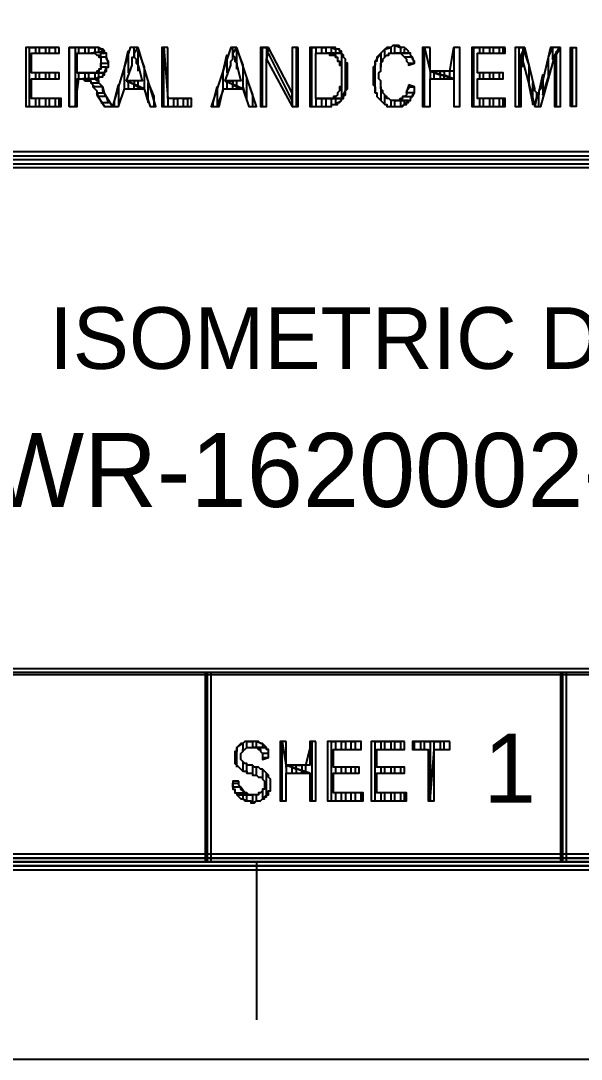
# Model space of a CAD drawing. Extents: x 0 to 594, y 0 to 420.
# Drawn here: x 430.6 to 458.9, y 0 to 52.6 of the extents above; entities that cross this region are included whole.
import ezdxf

# ---------------------------------------------------------------- set-up
doc = ezdxf.new("R2010")
doc.units = 0
doc.styles.add('HTX1', font='O8116901', dxfattribs={"width": 1.02})

msp = doc.modelspace()

# ---------------------------------------------------------------- linework, layer by layer
at = {"layer": 'GT_1', "flags": 128}
for points in [[(0, 0), (594, 0), (594, 420), (0, 420), (0, 0)], [(25, 10), (584, 10), (584, 85), (404, 85), (404, 410), (25, 410), (25, 10)], [(432.5, 51.3), (430.8, 51.3), (430.8, 48.3), (432.6, 48.3), (432.6, 48.7), (431.1, 48.7), (431.1, 49.7), (432.5, 49.7), (432.5, 50), (431.1, 50), (431.1, 51), (432.5, 51), (432.5, 51.3)], [(431, 48.3), (431, 51.3), (431.3, 51.3), (431.3, 51)], [(431.5, 51), (431.5, 51.3), (431.8, 51.3), (431.8, 51)], [(432, 51), (432, 51.3), (432.3, 51.3), (432.3, 51)], [(433, 48.3), (433, 51.3), (433.3, 51.3), (433.3, 48.3), (433.5, 49.7), (433.5, 50)], [(434.1, 51.3), (433, 51.3), (433, 48.3), (433.4, 48.3), (433.4, 49.7), (433.7, 49.7), (434.3, 49.7), (434.3, 49.7), (434.4, 49.7), (434.5, 49.7), (434.5, 49.8), (434.6, 49.8), (434.7, 49.8), (434.7, 49.9), (434.8, 49.9), (434.8, 50), (434.8, 50), (433.4, 50), (433.4, 51), (434.1, 51), (434.8, 51.1), (434.8, 51.1), (434.7, 51.2), (434.7, 51.2), (434.6, 51.2), (434.5, 51.3), (434.5, 51.3), (434.4, 51.3), (434.3, 51.3), (434.3, 51.3), (434.2, 51.3), (434.1, 51.3)], [(434.8, 51.1), (434.1, 51), (434.1, 51), (434.2, 51), (434.3, 51), (434.4, 50.9), (434.4, 50.9), (434.5, 50.9), (434.5, 50.8), (434.6, 50.8), (434.6, 50.7), (434.6, 50.7), (434.6, 50.6), (434.6, 50.5), (434.6, 50.5), (434.6, 50.4), (434.6, 50.3), (434.6, 50.2), (434.5, 50.2), (434.5, 50.1), (434.4, 50.1), (434.4, 50.1), (434.4, 50), (434.3, 50), (434.3, 50), (434.2, 50), (434.1, 50), (434, 50), (433.4, 50), (434.8, 50), (434.8, 50), (434.9, 50.1), (434.9, 50.2), (434.9, 50.3), (435, 50.3), (435, 50.4), (435, 50.5), (435, 50.6), (435, 50.6), (434.9, 50.7), (434.9, 50.8), (434.9, 50.9), (434.9, 51), (434.8, 51), (434.8, 51.1)], [(433.5, 51), (433.5, 51.3), (433.8, 51.3), (433.8, 51)], [(434, 51), (434, 51.3), (434.3, 51.3), (434.3, 51)], [(434.5, 51), (434.5, 51.3), (434.8, 51.1), (434.8, 51.1)], [(436.5, 51.3), (436.1, 51.3), (435.2, 48.3), (435.5, 48.3), (435.8, 49.2), (436.8, 49.2), (435.9, 49.6), (436.2, 50.4), (436.2, 50.5), (436.2, 50.6), (436.2, 50.7), (436.2, 50.8), (436.3, 50.8), (436.3, 50.9), (436.3, 51), (436.5, 51.3)], [(435.3, 48.3), (435.3, 48.6), (435.5, 49.4), (435.5, 48.3), (435.8, 49.2), (435.8, 50.3), (436, 51.1), (436, 50)], [(436.5, 51.3), (436.3, 51), (436.3, 50.9), (436.3, 50.9), (436.3, 50.8), (436.4, 50.7), (436.4, 50.7), (436.4, 50.6), (436.4, 50.5), (436.5, 50.4), (436.7, 49.6), (435.9, 49.6), (436.8, 49.2), (437.1, 48.3), (437.4, 48.3), (436.5, 51.3)], [(436.3, 51), (436.3, 51.3)], [(436.5, 50.1), (436.5, 51.1), (436.8, 50.3), (436.8, 49.2), (437, 48.5), (437, 49.5), (437.3, 48.8), (437.3, 48.3)], [(438, 51.3), (437.7, 51.3), (437.7, 48.3), (439.2, 48.3), (439.2, 48.7), (438, 48.7), (438, 51.3)], [(437.8, 48.3), (437.8, 51.3), (438, 48.7), (438, 48.3), (438.3, 48.3), (438.3, 48.7), (438.5, 48.7), (438.5, 48.3), (438.8, 48.3), (438.8, 48.7), (439, 48.7), (439, 48.3)], [(441.5, 51.3), (441.2, 51.3), (440.2, 48.3), (440.6, 48.3), (440.8, 49.2), (441.8, 49.2), (440.9, 49.6), (441.2, 50.4), (441.2, 50.5), (441.2, 50.6), (441.3, 50.7), (441.3, 50.8), (441.3, 50.8), (441.3, 50.9), (441.3, 51), (441.5, 51.3)], [(441.5, 51.3), (441.3, 51), (441.3, 50.9), (441.3, 50.9), (441.4, 50.8), (441.4, 50.7), (441.4, 50.7), (441.4, 50.6), (441.5, 50.5), (441.5, 50.4), (441.7, 49.6), (440.9, 49.6), (441.8, 49.2), (442.1, 48.3), (442.5, 48.3), (441.5, 51.3)], [(441.3, 50.8), (441.3, 51.3)], [(441.5, 50.2), (441.5, 51.2), (441.8, 50.4), (441.8, 49.3), (442, 48.6), (442, 49.7), (442.3, 48.9), (442.3, 48.3)], [(443.1, 51.3), (442.7, 51.3), (442.7, 48.3), (443, 48.3), (443, 50.7), (443.1, 51.3)], [(442.8, 48.3), (442.8, 51.3), (443, 51.3), (443, 50.7)], [(443.1, 51.3), (443, 50.7), (444.3, 48.3), (444.3, 49), (443.1, 51.3)], [(444.6, 51.3), (444.3, 51.3), (444.3, 49), (444.3, 48.3), (444.6, 48.3), (444.6, 51.3)], [(444.5, 51.3), (444.5, 48.3)], [(446, 51.3), (445.2, 51.3), (445.2, 48.3), (446, 48.3), (446.1, 48.3), (446.1, 48.3), (446.2, 48.3), (446.3, 48.3), (446.3, 48.4), (446.4, 48.4), (446.5, 48.4), (446.5, 48.4), (446.6, 48.4), (446.6, 48.5), (446.7, 48.5), (446.7, 48.5), (446.8, 48.6), (446.8, 48.7), (445.5, 48.7), (445.5, 51), (446, 51), (446.8, 51), (446.8, 51.1), (446.7, 51.1), (446.7, 51.2), (446.6, 51.2), (446.5, 51.2), (446.5, 51.3), (446.4, 51.3), (446.4, 51.3), (446.3, 51.3), (446.3, 51.3), (446.2, 51.3), (446.1, 51.3), (446.1, 51.3), (446, 51.3)], [(445.3, 48.3), (445.3, 51.3), (445.5, 51.3), (445.5, 51)], [(445.8, 51), (445.8, 51.3), (446, 51.3), (446, 51)], [(446.3, 51), (446.3, 51.3), (446.5, 51.2), (446.5, 51)], [(449.5, 51.4), (449.5, 51.4), (449.4, 51.4), (449.3, 51.3), (449.3, 51.3), (449.2, 51.3), (449.1, 51.3), (449.1, 51.3), (449, 51.2), (449, 51.2), (448.9, 51.1), (448.9, 51.1), (448.8, 51), (448.8, 51), (448.7, 50.9), (448.7, 50.9), (448.6, 50.8), (448.6, 50.7), (448.6, 50.7), (448.6, 50.6), (448.5, 50.6), (448.5, 50.5), (448.5, 50.4), (448.5, 50.4), (448.4, 50.3), (448.4, 50.2), (448.4, 50.1), (448.4, 50), (448.4, 49.9), (448.4, 49.8), (448.4, 49.8), (448.4, 49.7), (448.4, 49.6), (448.4, 49.5), (448.4, 49.4), (448.5, 49.3), (448.5, 49.3), (448.5, 49.2), (448.5, 49.1), (448.5, 49), (448.6, 49), (448.6, 48.9), (448.6, 48.8), (448.7, 48.7), (448.7, 48.7), (448.8, 48.6), (448.8, 48.6), (448.9, 48.5), (448.9, 48.5), (449, 48.4), (449, 48.4), (449.1, 48.4), (449.1, 48.3), (449.2, 48.3), (449.3, 48.3), (449.3, 48.3), (449.4, 48.3), (449.5, 48.3), (449.5, 48.3), (449.6, 48.3), (449.6, 48.3), (449.7, 48.3), (449.8, 48.3), (449.8, 48.3), (449.9, 48.3), (450, 48.4), (450, 48.4), (450.1, 48.4), (450.1, 48.5), (450.2, 48.5), (450.2, 48.6), (449.5, 48.6), (449.5, 48.6), (449.4, 48.6), (449.4, 48.6), (449.3, 48.6), (449.2, 48.7), (449.2, 48.7), (449.1, 48.7), (449.1, 48.8), (449, 48.8), (449, 48.9), (448.9, 49), (448.9, 49), (448.9, 49.1), (448.8, 49.2), (448.8, 49.3), (448.8, 49.3), (448.8, 49.4), (448.8, 49.5), (448.8, 49.6), (448.7, 49.7), (448.7, 49.8), (448.7, 49.8), (448.7, 49.9), (448.7, 50), (448.8, 50.1), (448.8, 50.2), (448.8, 50.3), (448.8, 50.3), (448.8, 50.4), (448.8, 50.5), (448.9, 50.6), (448.9, 50.6), (448.9, 50.7), (449, 50.8), (449, 50.8), (449.1, 50.9), (449.1, 50.9), (449.2, 50.9), (449.2, 51), (449.3, 51), (449.3, 51), (449.4, 51), (449.5, 51), (449.5, 51), (450.2, 51), (450.2, 51.1), (450.2, 51.1), (450.1, 51.2), (450.1, 51.2), (450, 51.3), (449.9, 51.3), (449.9, 51.3), (449.8, 51.3), (449.8, 51.3), (449.7, 51.4), (449.6, 51.4), (449.5, 51.4)], [(449, 50.8), (449, 51.2), (449.3, 51.3), (449.3, 51)], [(449.5, 51), (449.5, 51.4), (449.8, 51.3), (449.8, 51)], [(450, 51), (450, 51.2)], [(451.3, 51.3), (450.9, 51.3), (450.9, 48.3), (451.3, 48.3), (451.3, 49.7), (452.5, 49.7), (451.3, 50.1), (451.3, 51.3)], [(451, 48.3), (451, 51.3), (451.3, 50.1), (451.3, 49.7), (451.5, 49.7), (451.5, 50), (451.8, 49.9), (451.8, 49.7), (452, 49.7), (452, 49.9), (452.3, 49.8), (452.3, 49.7)], [(451.5, 50.1), (451.5, 50), (451.8, 49.9), (451.8, 50.1), (452, 50.1), (452, 49.9), (452.3, 49.8), (452.3, 50.1), (452.5, 51.3), (452.5, 48.3), (452.8, 48.3), (452.8, 51.3), (452.5, 51.3), (452.5, 50.1), (451.3, 50.1), (452.5, 49.7), (452.5, 48.3), (452.8, 48.3), (452.8, 51.3)], [(455.1, 51.3), (453.4, 51.3), (453.4, 48.3), (455.1, 48.3), (455.1, 48.7), (453.7, 48.7), (453.7, 49.7), (455, 49.7), (455, 50), (453.7, 50), (453.7, 51), (455.1, 51), (455.1, 51.3)], [(453.5, 48.3), (453.5, 51.3), (453.8, 51.3), (453.8, 51)], [(454, 51), (454, 51.3), (454.3, 51.3), (454.3, 51)], [(454.5, 51), (454.5, 51.3), (454.8, 51.3), (454.8, 51)], [(455, 51), (455, 51.3)], [(456.1, 51.3), (455.6, 51.3), (455.6, 48.3), (455.9, 48.3), (455.9, 50.9), (456.1, 51.3)], [(455.8, 48.3), (455.8, 51.3), (456, 51.3), (456, 51.2)], [(456.1, 51.3), (455.9, 50.9), (456.6, 48.3), (456.7, 48.8), (456.7, 48.8), (456.7, 48.8), (456.7, 48.9), (456.7, 49), (456.6, 49.1), (456.6, 49.2), (456.1, 51.3)], [(456, 50.3), (456, 51.2), (456.3, 50.4), (456.3, 49.4), (456.5, 48.4), (456.5, 49.5)], [(457.9, 51.3), (457.4, 51.3), (456.9, 49.2), (456.8, 49.1), (456.8, 49), (456.8, 49), (456.8, 48.9), (456.7, 48.8), (456.7, 48.8), (456.6, 48.3), (456.9, 48.3), (457.6, 50.8), (457.9, 51.3)], [(456.8, 48.3), (456.8, 49), (457, 49.9), (457, 48.9), (457.3, 49.8), (457.3, 50.8), (457.5, 51.3), (457.5, 50.7), (457.8, 51.2), (457.8, 51.3)], [(457.9, 51.3), (457.6, 50.8), (457.6, 48.3), (457.9, 48.3), (457.9, 51.3)], [(457.7, 48.3), (457.7, 51.1)], [(458.4, 48.3), (458.4, 51.3), (458.7, 51.3), (458.7, 48.3), (458.4, 48.3)], [(458.5, 48.3), (458.5, 51.3)], [(434.4, 50), (434.8, 50), (434.9, 50.3), (434.6, 50.3), (434.6, 50.5), (435, 50.5), (434.9, 50.8), (434.6, 50.8), (434.6, 51), (434.8, 51)], [(436.3, 51), (436.3, 50.9)], [(440.3, 48.3), (440.3, 48.5), (440.5, 49.3), (440.5, 48.3), (440.8, 49.1), (440.8, 50.1), (441, 50.9), (441, 50)], [(444.3, 48.6), (443.1, 51)], [(446.8, 51), (446, 51), (446, 51), (446.1, 51), (446.2, 51), (446.2, 50.9), (446.3, 50.9), (446.3, 50.9), (446.4, 50.9), (446.4, 50.9), (446.5, 50.9), (446.5, 50.8), (446.6, 50.8), (446.6, 50.7), (446.6, 50.6), (446.7, 50.6), (446.7, 50.5), (446.7, 50.4), (446.8, 50.4), (446.8, 50.3), (446.8, 50.2), (446.8, 50.1), (446.8, 50), (446.8, 49.9), (446.8, 49.8), (446.8, 49.7), (446.8, 49.7), (446.8, 49.6), (446.8, 49.5), (446.8, 49.4), (446.8, 49.3), (446.7, 49.3), (446.7, 49.2), (446.7, 49.1), (446.7, 49.1), (446.6, 49), (446.6, 48.9), (446.6, 48.9), (446.5, 48.8), (446.5, 48.8), (446.4, 48.8), (446.4, 48.7), (446.3, 48.7), (446.3, 48.7), (446.2, 48.7), (446.1, 48.7), (446.1, 48.7), (446, 48.7), (445.5, 48.7), (446.8, 48.7), (446.9, 48.7), (446.9, 48.8), (446.9, 48.8), (447, 48.9), (447, 49), (447, 49.1), (447, 49.1), (447.1, 49.2), (447.1, 49.3), (447.1, 49.3), (447.1, 49.4), (447.1, 49.5), (447.1, 49.6), (447.1, 49.7), (447.1, 49.7), (447.1, 49.8), (447.1, 49.9), (447.1, 50), (447.1, 50.1), (447.1, 50.2), (447.1, 50.2), (447.1, 50.3), (447.1, 50.4), (447.1, 50.5), (447, 50.5), (447, 50.6), (447, 50.7), (447, 50.7), (446.9, 50.8), (446.9, 50.9), (446.9, 50.9), (446.8, 51)], [(446.3, 51), (446.3, 50.9)], [(446.5, 50.8), (446.5, 51), (446.8, 51), (446.8, 50.1)], [(446.8, 51), (446.8, 51)], [(448.5, 49), (448.5, 50.6), (448.8, 51), (448.8, 50.3)], [(450.2, 51), (449.5, 51), (449.6, 51), (449.6, 51), (449.7, 51), (449.8, 51), (449.8, 51), (449.9, 50.9), (449.9, 50.9), (450, 50.8), (450, 50.8), (450.1, 50.7), (450.1, 50.7), (450.1, 50.6), (450.2, 50.5), (450.2, 50.4), (450.5, 50.5), (450.5, 50.5), (450.5, 50.6), (450.4, 50.7), (450.4, 50.8), (450.4, 50.8), (450.3, 50.9), (450.3, 51), (450.2, 51)], [(450.2, 50.5), (450.5, 50.5), (450.4, 50.8), (450, 50.8)], [(446.8, 49.6), (446.8, 48.7), (447, 49.1), (447, 50.5)], [(431.3, 50), (431.3, 49.7)], [(431.5, 49.7), (431.5, 50)], [(431.8, 50), (431.8, 49.7)], [(432, 49.7), (432, 50)], [(432.3, 50), (432.3, 49.7)], [(434.3, 49.7), (433.7, 49.7), (433.8, 49.6), (433.9, 49.6), (433.9, 49.6), (433.9, 49.6), (434, 49.6), (434.1, 49.6), (434.1, 49.5), (434.1, 49.5), (434.2, 49.4), (434.2, 49.4), (434.2, 49.3), (434.3, 49.2), (434.3, 49.2), (434.4, 49.1), (434.4, 49), (434.4, 48.9), (434.8, 48.3), (435.2, 48.3), (434.7, 49.1), (434.7, 49.2), (434.7, 49.2), (434.7, 49.3), (434.6, 49.4), (434.6, 49.4), (434.5, 49.5), (434.5, 49.5), (434.5, 49.6), (434.4, 49.6), (434.4, 49.6), (434.3, 49.7)], [(433.8, 50), (433.8, 49.7), (434, 49.7), (434, 50)], [(434.6, 48.5), (435, 48.5), (434.9, 48.8), (434.5, 48.8), (434.4, 49), (434.8, 49), (434.7, 49.3), (434.3, 49.3), (434.1, 49.5), (434.5, 49.5)], [(434.3, 50), (434.3, 49.7), (434.5, 49.8), (434.5, 50)], [(434.8, 50), (434.8, 50)], [(436, 49.5), (436, 49.6)], [(436, 49.5), (436, 49.2), (436.3, 49.2), (436.3, 49.4)], [(436.3, 49.6), (436.3, 49.4), (436.5, 49.3), (436.5, 49.6)], [(441, 49.5), (441, 49.6), (441.3, 49.6), (441.3, 49.4), (441.5, 49.3), (441.5, 49.6)], [(441, 49.5), (441, 49.2), (441.3, 49.2), (441.3, 49.4)], [(453.8, 50), (453.8, 49.7)], [(454, 49.7), (454, 50)], [(454.3, 50), (454.3, 49.7)], [(454.5, 49.7), (454.5, 50)], [(454.8, 50), (454.8, 49.7)], [(436.5, 49.3), (436.5, 49.2)], [(441.5, 49.3), (441.5, 49.2), (441.8, 49.2), (441.8, 49.3)], [(448.8, 49.3), (448.8, 48.6), (449, 48.4), (449, 48.8)], [(450.2, 49.4), (450.2, 49.3), (450.2, 49.2), (450.1, 49.1), (450.1, 49), (450.1, 49), (450.1, 48.9), (450, 48.8), (450, 48.8), (449.9, 48.8), (449.9, 48.7), (449.8, 48.7), (449.8, 48.7), (449.7, 48.6), (449.7, 48.6), (449.6, 48.6), (449.5, 48.6), (450.2, 48.6), (450.3, 48.6), (450.3, 48.7), (450.3, 48.7), (450.4, 48.8), (450.4, 48.9), (450.4, 48.9), (450.5, 49), (450.5, 49.1), (450.5, 49.2), (450.5, 49.3), (450.2, 49.4)], [(450, 48.8), (450.4, 48.8), (450.5, 49), (450.1, 49), (450.2, 49.3), (450.5, 49.3)], [(431.3, 48.7), (431.3, 48.3), (431.5, 48.3), (431.5, 48.7)], [(431.8, 48.7), (431.8, 48.3), (432, 48.3), (432, 48.7)], [(432.3, 48.7), (432.3, 48.3), (432.5, 48.3), (432.5, 48.7)], [(445.5, 48.7), (445.5, 48.3), (445.8, 48.3), (445.8, 48.7)], [(446, 48.7), (446, 48.3), (446.3, 48.3), (446.3, 48.7)], [(446.3, 48.7), (446.3, 48.7), (446.5, 48.7), (446.5, 48.8)], [(446.5, 48.7), (446.5, 48.4), (446.8, 48.6), (446.8, 48.7)], [(449.3, 48.6), (449.3, 48.3), (449.5, 48.3), (449.5, 48.6)], [(449.8, 48.6), (449.8, 48.3), (450, 48.4), (450, 48.6)], [(453.8, 48.7), (453.8, 48.3), (454, 48.3), (454, 48.7)], [(454.3, 48.7), (454.3, 48.3), (454.5, 48.3), (454.5, 48.7)], [(454.8, 48.7), (454.8, 48.3), (455, 48.3), (455, 48.7)], [(584, 45.2), (584, 46), (404, 46), (404, 45.2), (584, 45.2)], [(404, 45.4), (584, 45.4), (584, 45.6), (404, 45.6), (404, 45.8), (584, 45.8)], [(584, 19.5), (584, 19.8), (404, 19.8), (404, 19.5), (584, 19.5)], [(584, 19.6), (404, 19.6)], [(440.2, 19.6), (439.9, 19.6), (439.9, 10), (440.2, 10), (440.2, 19.6)], [(440, 19.6), (440, 10)], [(458.2, 19.6), (457.9, 19.6), (457.9, 10), (458.2, 10), (458.2, 19.6)], [(458, 19.6), (458, 10)], [(442.2, 16.1), (442.2, 16.1), (442.1, 16.1), (442, 16.1), (442, 16.1), (441.9, 16.1), (441.9, 16.1), (441.8, 16), (441.7, 16), (441.7, 16), (441.6, 15.9), (441.6, 15.9), (441.5, 15.8), (441.5, 15.7), (441.5, 15.7), (441.5, 15.6), (441.4, 15.6), (441.4, 15.5), (441.4, 15.4), (441.4, 15.3), (441.4, 15.3), (441.4, 15.2), (441.4, 15.1), (441.4, 15), (441.5, 14.9), (441.5, 14.9), (441.6, 14.8), (441.6, 14.8), (441.7, 14.7), (441.7, 14.7), (441.8, 14.6), (441.8, 14.6), (441.9, 14.6), (442, 14.6), (442, 14.5), (442.1, 14.5), (442.2, 14.5), (442.3, 14.5), (442.3, 14.4), (442.4, 14.4), (442.5, 14.4), (442.5, 14.4), (442.6, 14.3), (442.6, 14.3), (442.7, 14.3), (442.8, 14.3), (442.8, 14.2), (442.8, 14.2), (442.9, 14.1), (442.9, 14.1), (442.9, 14), (442.9, 13.9), (442.9, 13.9), (442.9, 13.8), (442.9, 13.7), (442.8, 13.7), (442.8, 13.6), (442.8, 13.6), (442.7, 13.5), (442.6, 13.5), (442.6, 13.4), (442.5, 13.4), (442.5, 13.4), (442.4, 13.4), (442.3, 13.4), (441.5, 13.4), (441.6, 13.3), (441.6, 13.3), (441.7, 13.2), (441.7, 13.2), (441.8, 13.2), (441.8, 13.2), (441.9, 13.1), (441.9, 13.1), (442, 13.1), (442, 13.1), (442.1, 13.1), (442.2, 13.1), (442.2, 13), (442.3, 13), (442.4, 13), (442.5, 13.1), (442.5, 13.1), (442.6, 13.1), (442.7, 13.1), (442.7, 13.1), (442.8, 13.2), (442.8, 13.2), (442.9, 13.2), (442.9, 13.3), (443, 13.3), (443, 13.4), (443.1, 13.4), (443.1, 13.5), (443.1, 13.6), (443.2, 13.6), (443.2, 13.7), (443.2, 13.8), (443.2, 13.9), (443.2, 13.9), (443.2, 14), (443.2, 14.1), (443.2, 14.2), (443.2, 14.2), (443.1, 14.3), (443.1, 14.4), (443.1, 14.4), (443, 14.5), (443, 14.5), (442.9, 14.6), (442.9, 14.6), (442.8, 14.7), (442.8, 14.7), (442.8, 14.7), (442.7, 14.7), (442.7, 14.7), (442.6, 14.8), (442.5, 14.8), (442.4, 14.8), (442.4, 14.8), (442.3, 14.9), (442.2, 14.9), (442.1, 14.9), (442, 14.9), (442, 15), (441.9, 15), (441.9, 15), (441.8, 15.1), (441.8, 15.1), (441.8, 15.1), (441.7, 15.2), (441.7, 15.3), (441.7, 15.3), (441.7, 15.4), (441.7, 15.5), (441.7, 15.5), (441.8, 15.6), (441.8, 15.7), (441.9, 15.7), (441.9, 15.7), (442, 15.8), (442, 15.8), (442.1, 15.8), (442.2, 15.8), (442.3, 15.8), (443, 15.8), (442.9, 15.9), (442.9, 15.9), (442.8, 16), (442.8, 16), (442.7, 16), (442.7, 16), (442.6, 16.1), (442.6, 16.1), (442.5, 16.1), (442.4, 16.1), (442.4, 16.1), (442.3, 16.1), (442.2, 16.1)], [(441.5, 14.8), (441.5, 15.8), (441.8, 16), (441.8, 15.6)], [(442, 15.8), (442, 16.1), (442.3, 16.1), (442.3, 15.8)], [(443, 15.8), (442.3, 15.8), (442.3, 15.8), (442.4, 15.8), (442.5, 15.8), (442.5, 15.8), (442.6, 15.7), (442.6, 15.7), (442.7, 15.7), (442.7, 15.6), (442.8, 15.5), (442.8, 15.5), (442.8, 15.4), (442.8, 15.3), (442.8, 15.2), (443.1, 15.3), (443.1, 15.3), (443.1, 15.4), (443.1, 15.5), (443.1, 15.6), (443.1, 15.7), (443, 15.7), (443, 15.7), (443, 15.8)], [(442.5, 15.8), (442.5, 16.1), (442.8, 16), (442.8, 15.8)], [(444, 16.1), (443.7, 16.1), (443.7, 13.1), (444, 13.1), (444, 14.5), (445.2, 14.5), (444, 14.9), (444, 16.1)], [(443.8, 13.1), (443.8, 16.1), (444, 14.8), (444, 14.5), (444.3, 14.5), (444.3, 14.8), (444.5, 14.7), (444.5, 14.5), (444.8, 14.5), (444.8, 14.6), (445, 14.6), (445, 14.5)], [(444, 14.8), (444, 14.9), (444.3, 14.9), (444.3, 14.8), (444.5, 14.7), (444.5, 14.9), (444.8, 14.9), (444.8, 14.6), (445, 14.6), (445, 14.9), (445.3, 16.1), (445.3, 13.1)], [(445.5, 16.1), (445.2, 16.1), (445.2, 14.9), (444, 14.9), (445.2, 14.5), (445.2, 13.1), (445.5, 13.1), (445.5, 16.1)], [(447.8, 15.7), (447.8, 16.1), (446.1, 16.1), (446.1, 13.1), (447.9, 13.1), (447.9, 13.5), (446.4, 13.5), (446.4, 14.5), (447.7, 14.5), (447.7, 14.8), (446.4, 14.8), (446.4, 15.7), (447.8, 15.7), (447.8, 16.1)], [(446.3, 13.1), (446.3, 16.1), (446.5, 16.1), (446.5, 15.7)], [(446.8, 15.7), (446.8, 16.1), (447, 16.1), (447, 15.7)], [(447.3, 15.7), (447.3, 16.1), (447.5, 16.1), (447.5, 15.7)], [(450, 16.1), (448.3, 16.1), (448.3, 13.1), (450.1, 13.1), (450.1, 13.5), (448.6, 13.5), (448.6, 14.5), (450, 14.5), (450, 14.8), (448.6, 14.8), (448.6, 15.7), (450, 15.7), (450, 16.1)], [(448.5, 13.1), (448.5, 16.1), (448.8, 16.1), (448.8, 15.7)], [(449, 15.7), (449, 16.1), (449.3, 16.1), (449.3, 15.7)], [(449.5, 15.7), (449.5, 16.1), (449.8, 16.1), (449.8, 15.7)], [(452.3, 16.1), (450.4, 16.1), (450.4, 15.7), (451.2, 15.7), (451.2, 13.1), (451.5, 13.1), (451.5, 15.7), (452.3, 15.7), (452.3, 16.1)], [(450.5, 15.7), (450.5, 16.1), (450.8, 16.1), (450.8, 15.7), (451, 15.7), (451, 16.1), (451.3, 16.1), (451.3, 13.1), (451.5, 15.7), (451.5, 16.1), (451.8, 16.1), (451.8, 15.7), (452, 15.7), (452, 16.1)], [(442.8, 15.3), (443.1, 15.3), (443.1, 15.5), (442.8, 15.5)], [(441.8, 15.1), (441.8, 14.6)], [(442, 14.5), (442, 14.9)], [(442.3, 14.9), (442.3, 14.5)], [(442.5, 14.4), (442.5, 14.8)], [(446.5, 14.8), (446.5, 14.5)], [(446.8, 14.5), (446.8, 14.8)], [(447, 14.8), (447, 14.5)], [(447.3, 14.5), (447.3, 14.8)], [(447.5, 14.8), (447.5, 14.5)], [(448.8, 14.8), (448.8, 14.5)], [(449, 14.5), (449, 14.8)], [(449.3, 14.8), (449.3, 14.5)], [(449.5, 14.5), (449.5, 14.8)], [(449.8, 14.8), (449.8, 14.5)], [(442.8, 14.7), (442.8, 14.2)], [(442.8, 13.6), (442.8, 13.2), (443, 13.4), (443, 14.5)], [(441.6, 14.1), (441.3, 14.1), (441.3, 14), (441.3, 13.9), (441.3, 13.8), (441.3, 13.7), (441.4, 13.7), (441.4, 13.6), (441.4, 13.5), (441.5, 13.5), (441.5, 13.4), (442.3, 13.4), (442.3, 13.4), (442.2, 13.4), (442.1, 13.4), (442.1, 13.4), (442, 13.5), (441.9, 13.5), (441.9, 13.5), (441.8, 13.6), (441.8, 13.6), (441.7, 13.7), (441.7, 13.7), (441.7, 13.8), (441.7, 13.8), (441.6, 13.9), (441.6, 14), (441.6, 14.1)], [(441.4, 13.5), (441.9, 13.5), (441.7, 13.8), (441.3, 13.8), (441.3, 14), (441.6, 14)], [(441.5, 13.4), (441.5, 13.4)], [(441.8, 13.4), (441.8, 13.2), (442, 13.1), (442, 13.4)], [(442.3, 13.4), (442.3, 13), (442.5, 13.1), (442.5, 13.4)], [(446.5, 13.5), (446.5, 13.1), (446.8, 13.1), (446.8, 13.5)], [(447, 13.5), (447, 13.1), (447.3, 13.1), (447.3, 13.5)], [(447.5, 13.5), (447.5, 13.1), (447.8, 13.1), (447.8, 13.5)], [(448.8, 13.5), (448.8, 13.1), (449, 13.1), (449, 13.5)], [(449.3, 13.5), (449.3, 13.1), (449.5, 13.1), (449.5, 13.5)], [(449.8, 13.5), (449.8, 13.1), (450, 13.1), (450, 13.5)], [(25.4, 10.4), (24.6, 9.6), (584.4, 9.6), (583.6, 10.4), (25.4, 10.4)], [(24.8, 9.8), (584.2, 9.8), (584, 10), (25, 10), (25.2, 10.2), (583.8, 10.2)], [(584, 9.6), (584, 10.4), (404, 10.4), (404, 9.6), (584, 9.6)], [(404, 10.4), (404, 9.6), (498.7, 9.6), (498.7, 10.4), (404, 10.4)], [(498.7, 9.6), (498.7, 10.4), (404, 10.4), (404, 9.6), (498.7, 9.6)], [(584, 10.2), (404, 10.2), (404, 10), (584, 10), (584, 9.8), (404, 9.8)], [(404, 9.8), (498.7, 9.8), (498.7, 10), (404, 10), (404, 10.2), (498.7, 10.2)], [(498.7, 10.2), (404, 10.2), (404, 10), (498.7, 10), (498.7, 9.8), (404, 9.8)], [(442.5, 10), (442.5, 2)]]:
    msp.add_lwpolyline(points, dxfattribs=at)

# ---------------------------------------------------------------- texts
at = {"layer": 'GT_1', "style": 'HTX1', "width": 1.02}
for s, height, p in [('ISOMETRIC DRAWING', 3.125, (432, 35)), ('100-HWR-1620002-B1RF1-H1', 3.75, (415, 28)), ('1', 3.5, (454, 13))]:
    msp.add_text(s, height=height, dxfattribs=at).set_placement(p)

doc.saveas('drawing.dxf')
